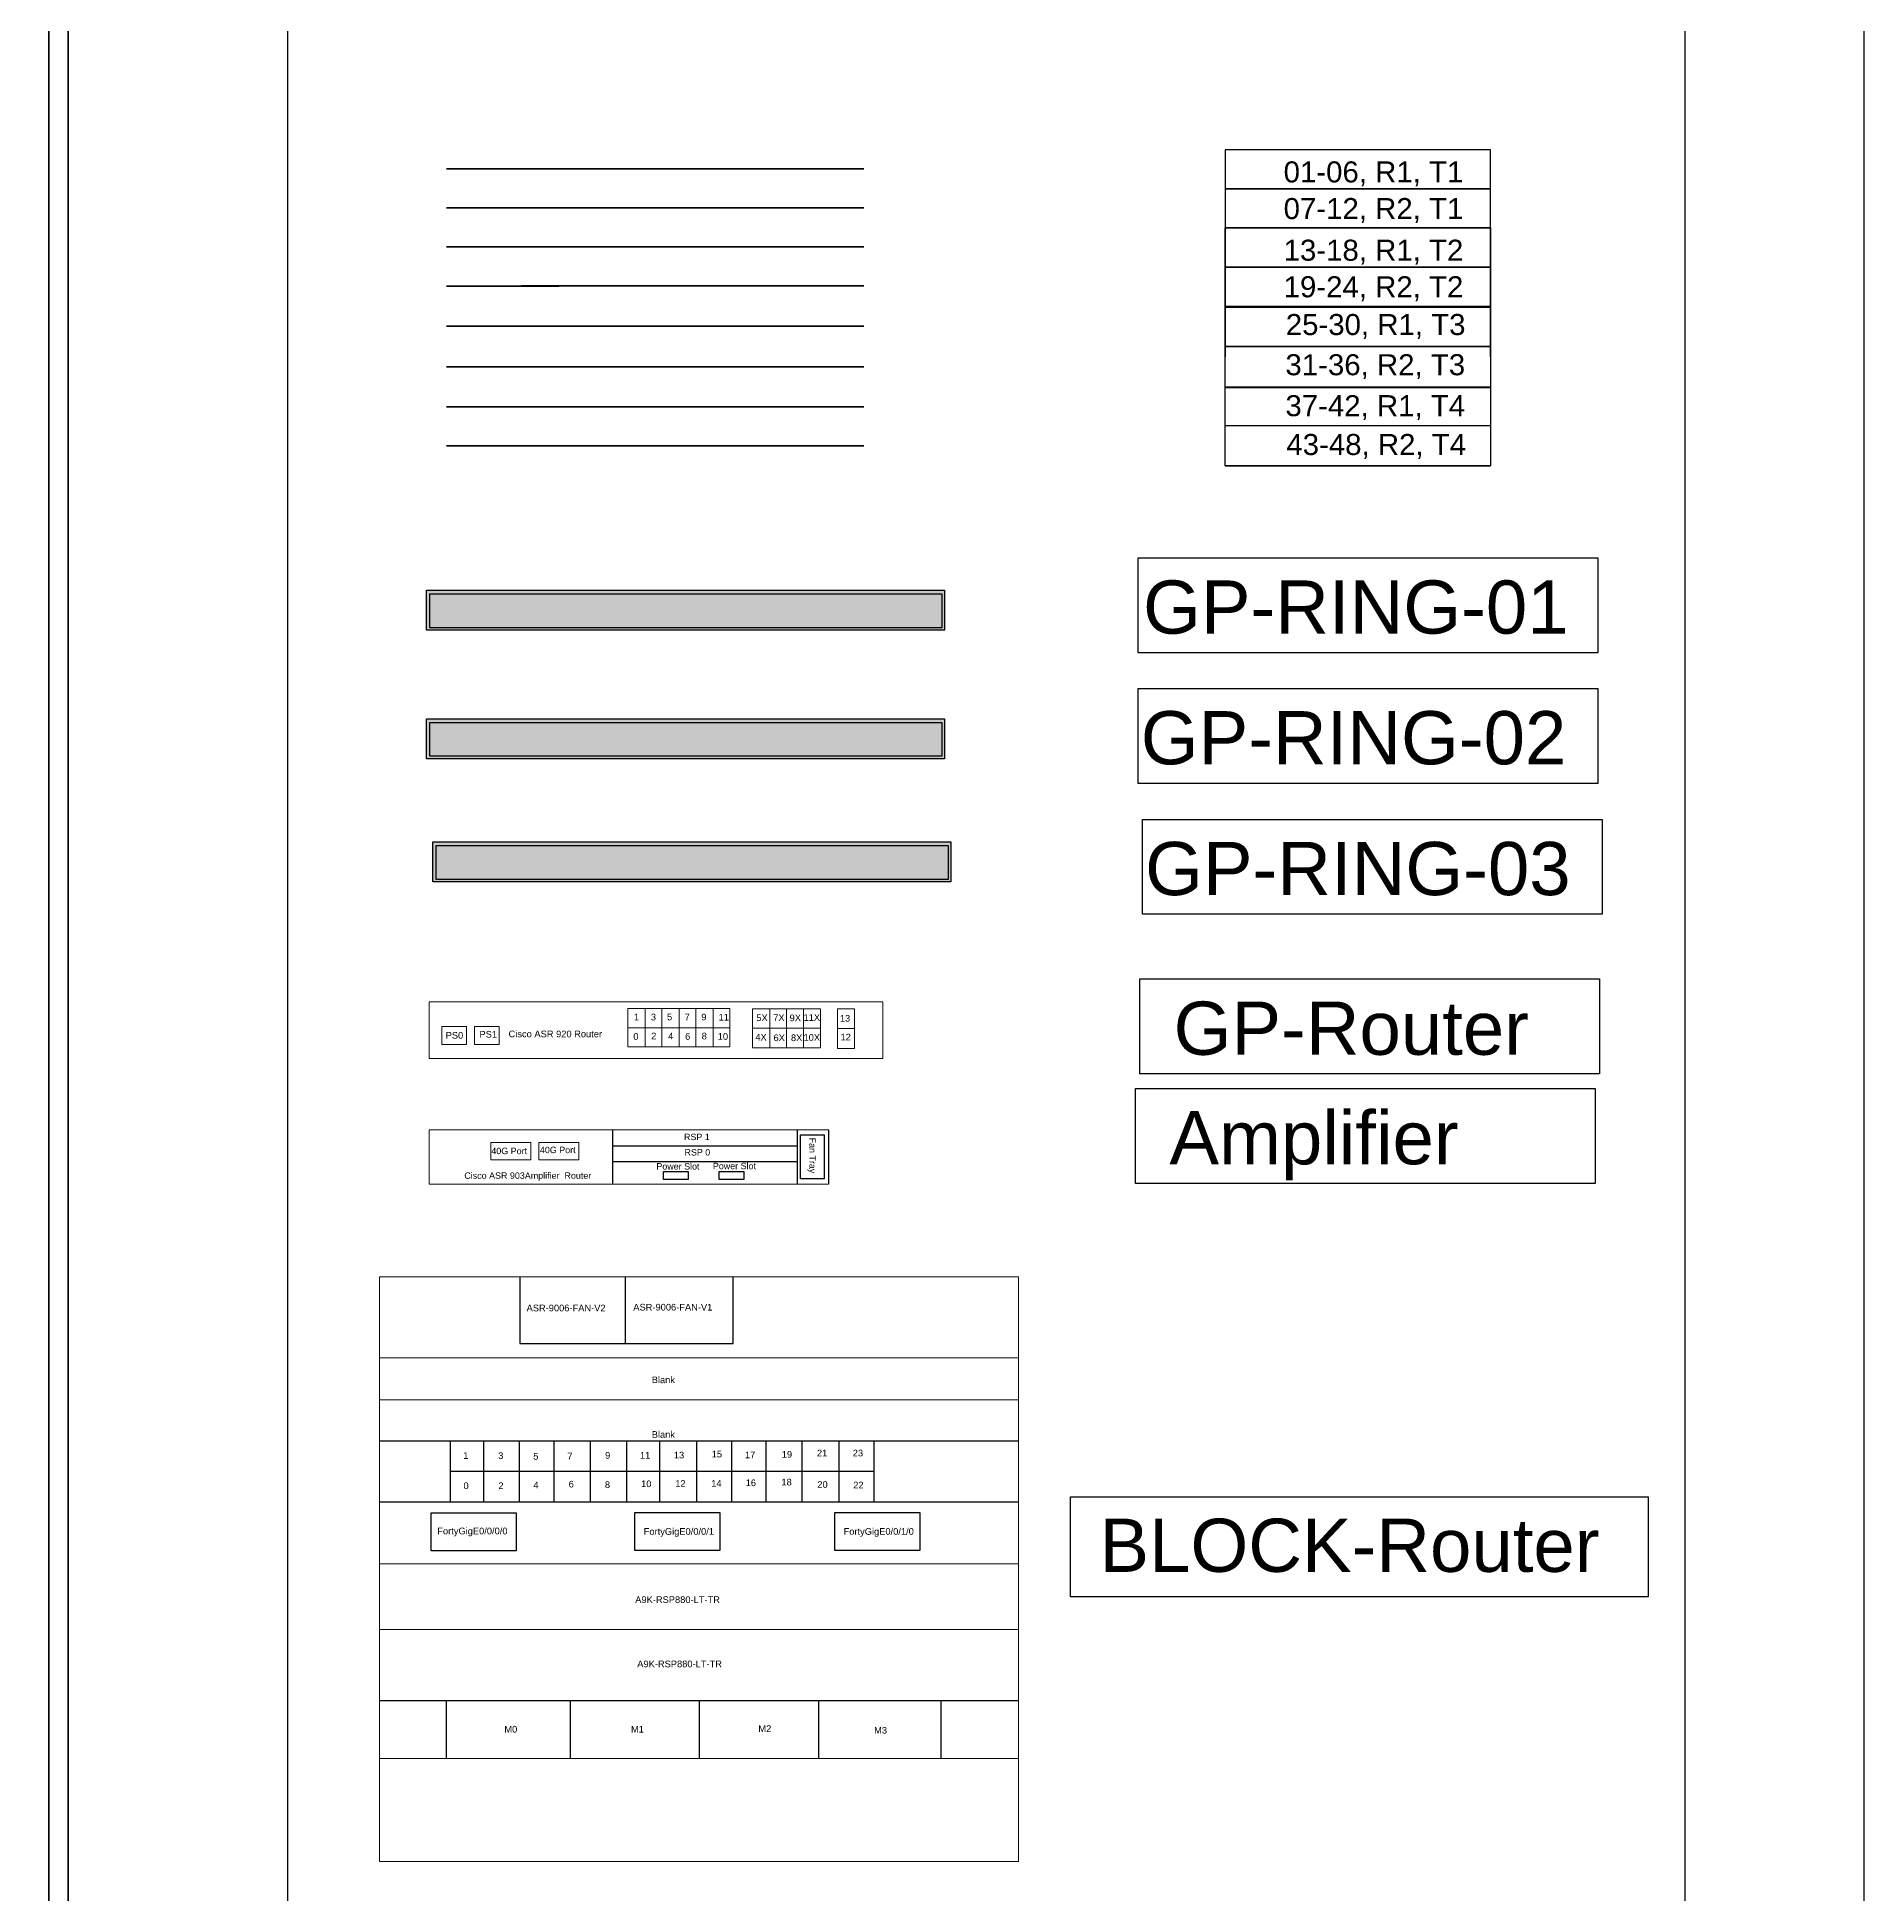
# Model space of a CAD drawing. Header units: millimetres. Extents: x 1896 to 132691, y 4974 to 56190.
# Drawn here: x 116552 to 132691, y 18020 to 34438 of the extents above; entities that cross this region are included whole.
import ezdxf

# ---------------------------------------------------------------- set-up
doc = ezdxf.new("R2010")
doc.units = ezdxf.units.MM
doc.layers.add('TAMPLATE', color=7, linetype='Continuous')
doc.styles.get("Standard").update_dxf_attribs({"font": 'arial.ttf'})

msp = doc.modelspace()

# ---------------------------------------------------------------- hatches: boundary and pattern name
h = msp.add_hatch(color=256)
h.dxf.hatch_style = 1
h.set_gradient(color1=(255, 127, 0), color2=(255, 127, 0), tint=1)
h.paths.add_polyline_path([(119992, 29197), (124569, 29197), (124569, 29550), (119992, 29550)])
h.paths.add_polyline_path([(120022, 29219), (124545, 29219), (124545, 29518), (120022, 29518)], flags=16)
h = msp.add_hatch(color=150)
h.dxf.hatch_style = 1
h.paths.add_polyline_path([(120022, 29518), (120022, 29219), (124545, 29219), (124545, 29518)])
h = msp.add_hatch(color=256)
h.dxf.hatch_style = 1
h.set_gradient(color1=(255, 127, 0), color2=(255, 127, 0), tint=1)
h.paths.add_polyline_path([(119992, 28060), (124569, 28060), (124569, 28414), (119992, 28414)])
h.paths.add_polyline_path([(120022, 28082), (124545, 28082), (124545, 28382), (120022, 28382)], flags=16)
h = msp.add_hatch(color=256)
h.dxf.hatch_style = 1
h.set_gradient(color1=(34, 52, 110), color2=(34, 52, 110), tint=1)
h.paths.add_polyline_path([(120022, 28382), (120022, 28082), (124545, 28082), (124545, 28382)])
h = msp.add_hatch(color=256)
h.dxf.hatch_style = 1
h.set_gradient(color1=(255, 127, 0), color2=(255, 127, 0), tint=1)
h.paths.add_polyline_path([(120048, 26972), (124625, 26972), (124625, 27326), (120048, 27326)])
h.paths.add_polyline_path([(120078, 26994), (124601, 26994), (124601, 27293), (120078, 27293)], flags=16)
at = {"true_color": 0xf8991e}
h = msp.add_hatch(color=30, dxfattribs=at)
h.dxf.hatch_style = 1
h.paths.add_polyline_path([(120078, 27293), (120078, 26994), (124601, 26994), (124601, 27293)])

# ---------------------------------------------------------------- linework, layer by layer
for p, q in [((129394, 33097), (127047, 33097)), ((127047, 33027), (127047, 32666)), ((129394, 32305), (129394, 32666)), ((129394, 32666), (129394, 32666)), ((129394, 32406), (127047, 32406)), ((127047, 32305), (127047, 31960)), ((129394, 31960), (129394, 32305)), ((127047, 31960), (127047, 31614)), ((129394, 31614), (129394, 31960)), ((129394, 30648), (127047, 30648)), ((127047, 30648), (129394, 30648)), ((129394, 30648), (127047, 30648)), ((129394, 30648), (127047, 30648)), ((121636, 24780), (121636, 24300)), ((121636, 24639), (123268, 24639)), ((123268, 24780), (123268, 24300)), ((123545, 24780), (123545, 24300)), ((121636, 24502), (123268, 24502)), ((120816, 23481), (120816, 22892)), ((121746, 23481), (121746, 22892)), ((122700, 22892), (122700, 23481)), ((120816, 22892), (122700, 22892)), ((119577, 22767), (125221, 22768)), ((119577, 22396), (125221, 22397)), ((119577, 22032), (125221, 22033)), ((120200, 22032), (120200, 21493)), ((120495, 22032), (120495, 21493)), ((120811, 22032), (120811, 21493)), ((121117, 22032), (121117, 21493)), ((121438, 22032), (121438, 21493)), ((121759, 22032), (121759, 21493)), ((122052, 22032), (122052, 21493)), ((122377, 22032), (122377, 21493)), ((122688, 22032), (122688, 21493)), ((122991, 22032), (122991, 21493)), ((123307, 22032), (123307, 21493)), ((123634, 22032), (123634, 21493)), ((123944, 22032), (123944, 21493)), ((119577, 21935), (119577, 21935)), ((120200, 21763), (123944, 21763)), ((119577, 21493), (125222, 21493)), ((119577, 20946), (125222, 20949)), ((119577, 20365), (125222, 20368)), ((119577, 19736), (125222, 19738)), ((120166, 19736), (120166, 19225)), ((121262, 19737), (121262, 19226)), ((122400, 19737), (122400, 19226)), ((123454, 19737), (123455, 19227)), ((124535, 19738), (124536, 19227)), ((119577, 19225), (125223, 19227))]:
    msp.add_line(p, q)
at = {"lineweight": 5}
for p, q in [((123024, 25849), (123024, 25507)), ((123174, 25849), (123174, 25507)), ((123323, 25849), (123323, 25507)), ((122872, 25678), (123473, 25678)), ((123624, 25675), (123773, 25675))]:
    msp.add_line(p, q, dxfattribs=at)
for points in [[(1896, 56190), (132691, 56190), (132691, 4974), (1896, 4974)], [(118768, 50884), (131109, 50884), (131109, 10188), (118768, 10188)], [(129394, 30648), (127047, 30648), (127047, 32752), (129394, 32752)], [(126279, 29836), (130341, 29836), (130341, 28998), (126279, 28998)], [(119992, 29550), (124569, 29550), (124569, 29197), (119992, 29197)], [(120022, 29518), (124545, 29518), (124545, 29219), (120022, 29219)], [(126279, 28681), (130341, 28681), (130341, 27843), (126279, 27843)], [(119992, 28414), (124569, 28414), (124569, 28060), (119992, 28060)], [(120022, 28382), (124545, 28382), (124545, 28082), (120022, 28082)], [(126317, 27524), (130380, 27524), (130380, 26686), (126317, 26686)], [(120048, 27326), (124625, 27326), (124625, 26972), (120048, 26972)], [(120078, 27293), (124601, 27293), (124601, 26994), (120078, 26994)], [(126294, 26114), (130356, 26114), (130356, 25275), (126294, 25275)], [(126257, 25146), (130319, 25146), (130319, 24307), (126257, 24307)], [(123296, 24736), (123505, 24736), (123505, 24347), (123296, 24347)], [(122086, 24412), (122305, 24412), (122305, 24341), (122086, 24341)], [(122578, 24412), (122797, 24412), (122797, 24341), (122578, 24341)], [(125682, 21536), (130787, 21536), (130787, 20654), (125682, 20654)], [(120032, 21395), (120783, 21395), (120783, 21061), (120032, 21061)], [(121833, 21398), (122584, 21398), (122584, 21064), (121833, 21064)], [(123600, 21398), (124351, 21398), (124351, 21064), (123600, 21064)]]:
    msp.add_lwpolyline(points, close=True)
at = {"color": 150, "const_width": 15}
for points in [[(104220, 42546), (116825, 42546), (116825, 12093), (90056, 12093)], [(120168, 33275), (123858, 33275)]]:
    msp.add_lwpolyline(points, dxfattribs=at)
at = {"color": 164, "const_width": 15}
for points in [[(81358, 42377), (116656, 42377), (116656, 11924), (113235, 11924)], [(120168, 32929), (123858, 32929)]]:
    msp.add_lwpolyline(points, dxfattribs=at)
for points in [[(129394, 33443), (127047, 33443), (127047, 33097), (129394, 33097), (129394, 33443)], [(127047, 33097), (127047, 32752), (129394, 32752), (129394, 33097)], [(129394, 32752), (127047, 32752), (127047, 32406), (129394, 32406), (129394, 32752)], [(127047, 32406), (127047, 32061), (129394, 32061), (129394, 32406)], [(129394, 32061), (129394, 31700), (127047, 31700)], [(129394, 31703), (127047, 31703)], [(129394, 31339), (127047, 31339), (127047, 31700)], [(129394, 31346), (127047, 31346)], [(129394, 31002), (127047, 31002)]]:
    msp.add_lwpolyline(points)
at = {"lineweight": 0}
for points in [[(129394, 32752), (127047, 32752)], [(129394, 32049), (127047, 32049)]]:
    msp.add_lwpolyline(points, dxfattribs=at)
at = {"color": 30, "true_color": 0xf8991e, "const_width": 15}
msp.add_lwpolyline([(120168, 32584), (123858, 32584)], dxfattribs=at)
at = {"color": 18, "lineweight": 15, "true_color": 0x000000}
msp.add_lwpolyline([(129394, 32406), (127047, 32406), (127047, 30648), (129394, 30648)], close=True, dxfattribs=at)
at = {"color": 1, "const_width": 15}
msp.add_lwpolyline([(120168, 32238), (123858, 32241)], dxfattribs=at)
at = {"color": 85, "true_color": 0x58ba48, "const_width": 15}
msp.add_lwpolyline([(120168, 31885), (123858, 31885)], dxfattribs=at)
at = {"color": 82, "const_width": 15}
msp.add_lwpolyline([(120168, 31524), (123858, 31524)], dxfattribs=at)
at = {"color": 32, "true_color": 0xcd6928, "const_width": 15}
msp.add_lwpolyline([(120168, 31171), (123858, 31171)], dxfattribs=at)
at = {"color": 22, "const_width": 15}
msp.add_lwpolyline([(120168, 30826), (123858, 30826)], dxfattribs=at)
at = {"lineweight": 5}
for points in [[(120015, 25911), (124023, 25911), (124023, 25411), (120015, 25411)], [(122872, 25849), (123474, 25849), (123473, 25507), (122872, 25507)], [(123624, 25849), (123773, 25849), (123773, 25501), (123624, 25501)], [(120128, 25694), (120345, 25694), (120345, 25536), (120128, 25536)], [(120417, 25693), (120635, 25693), (120635, 25535), (120417, 25535)], [(120560, 24669), (120913, 24669), (120913, 24517), (120560, 24517)], [(120984, 24669), (121337, 24669), (121337, 24517), (120984, 24517)]]:
    msp.add_lwpolyline(points, close=True, dxfattribs=at)
for points in [[(120015, 24780), (123545, 24780)], [(123545, 24300), (120015, 24300), (120015, 24780)]]:
    msp.add_lwpolyline(points, dxfattribs=at)
at = {"lineweight": 15}
msp.add_lwpolyline([(119577, 23481), (125221, 23481), (125223, 18314), (119577, 18314)], close=True, dxfattribs=at)
at = {"layer": 'TAMPLATE', "color": 4, "lineweight": 5}
for p, q in [((121923, 25853), (121923, 25514)), ((122071, 25853), (122071, 25514)), ((122224, 25853), (122224, 25514)), ((122372, 25853), (122372, 25514)), ((122525, 25853), (122525, 25514)), ((121770, 25683), (122671, 25683))]:
    msp.add_line(p, q, dxfattribs=at)
msp.add_lwpolyline([(121770, 25853), (122671, 25853), (122671, 25514), (121770, 25514)], close=True, dxfattribs=at)

# ---------------------------------------------------------------- texts
at = {"attachment_point": 1}
for s, insert, char_height, width in [('A9K-RSP880-LT-TR', (121836, 20658), 58.79, 784.88), ('A9K-RSP880-LT-TR', (121854, 20090), 58.79, 784.88), ('M0', (120680, 19513), 58.8, 876.25), ('M1', (121799, 19513), 58.8, 876.25), ('M2', (122924, 19518), 58.8, 876.25), ('M3', (123947, 19504), 58.8, 876.25)]:
    msp.add_mtext(s, dxfattribs=dict(at, insert=insert, char_height=char_height, width=width))
at = {"layer": 'TAMPLATE'}
for s, p in [('01-06, R1, T1', (127565, 33154)), ('07-12, R2, T1', (127565, 32830)), ('13-18, R1, T2', (127565, 32462)), ('19-24, R2, T2', (127565, 32139)), ('25-30, R1, T3', (127584, 31805)), ('31-36, R2, T3', (127581, 31450)), ('37-42, R1, T4', (127581, 31088)), ('43-48, R2, T4', (127589, 30745))]:
    msp.add_text(s, height=185.92, dxfattribs=at).set_placement(p)
at = {"layer": 'TAMPLATE', "lineweight": 5}
for s, height, p in [('GP-RING-01', 470.3, (126323, 29166)), ('GP-RING-02', 470.3, (126303, 28011)), ('GP-RING-03', 470.3, (126341, 26855)), ('5X', 58.8, (122906, 25742)), ('7X', 58.8, (123055, 25743)), ('9X', 58.8, (123200, 25741)), ('11X', 58.8, (123323, 25744)), ('13', 58.8, (123644, 25737)), ('GP-Router', 470.3, (126593, 25444)), ('PS0', 58.8, (120161, 25587)), ('PS1', 58.8, (120460, 25596)), ('Cisco ASR 920 Router', 58.79, (120717, 25599)), ('4X', 58.8, (122897, 25570)), ('6X', 58.8, (123058, 25565)), ('8X', 58.8, (123212, 25565)), ('10X', 58.8, (123323, 25568)), ('12', 58.8, (123650, 25572)), ('Amplifier', 470.3, (126556, 24476)), ('40G Port', 56.4, (120994, 24575)), ('RSP 1', 56.4, (122267, 24690)), ('40G Port', 56.4, (120565, 24566)), ('Power Slot', 56.4, (122023, 24430)), ('RSP 0', 56.4, (122271, 24554)), ('Power Slot', 56.4, (122522, 24433)), ('Cisco ASR 903Amplifier  Router', 56.44, (120326, 24348)), ('ASR-9006-FAN-V2', 58.79, (120876, 23177)), ('ASR-9006-FAN-V1', 58.79, (121819, 23184)), ('Blank ', 58.8, (121982, 22542)), ('Blank', 58.8, (121982, 22059)), ('1', 58.8, (120317, 21873)), ('3', 58.8, (120625, 21872)), ('5', 58.8, (120935, 21866)), ('7', 58.8, (121236, 21868)), ('9', 58.8, (121570, 21875)), ('11', 58.8, (121878, 21875)), ('13', 58.8, (122177, 21877)), ('15', 58.8, (122512, 21886)), ('17', 58.8, (122806, 21879)), ('19', 58.8, (123131, 21883)), ('21', 58.8, (123442, 21895)), ('23', 58.8, (123758, 21895)), ('6', 58.8, (121248, 21620)), ('8', 58.8, (121568, 21615)), ('10', 58.8, (121888, 21623)), ('12', 58.8, (122190, 21626)), ('14', 58.8, (122507, 21626)), ('16', 58.8, (122812, 21632)), ('18', 58.8, (123128, 21638)), ('20', 58.8, (123445, 21617)), ('0', 58.8, (120319, 21606)), ('2', 58.8, (120627, 21606)), ('4', 58.8, (120937, 21612)), ('22', 58.8, (123762, 21612)), ('BLOCK-Router', 470.34, (125938, 20874)), ('FortyGigE0/0/0/0', 58.79, (120087, 21206)), ('FortyGigE0/0/0/1', 58.79, (121911, 21202)), ('FortyGigE0/0/1/0', 58.79, (123677, 21202))]:
    msp.add_text(s, height=height, dxfattribs=at).set_placement(p)
at = {"layer": 'TAMPLATE', "color": 4, "lineweight": 5}
for s, p in [('1', (121824, 25749)), ('3', (121974, 25748)), ('5', (122117, 25749)), ('7', (122273, 25749)), ('9', (122420, 25748)), ('11', (122573, 25747)), ('0', (121819, 25577)), ('2', (121977, 25581)), ('4', (122127, 25580)), ('6', (122277, 25577)), ('8', (122423, 25580)), ('10', (122565, 25577))]:
    msp.add_text(s, height=58.8, dxfattribs=at).set_placement(p)
at = {"layer": 'TAMPLATE', "lineweight": 5}
msp.add_text('Fan Tray', height=56.4, rotation=270, dxfattribs=at).set_placement((123375, 24712))

doc.saveas('drawing.dxf')
